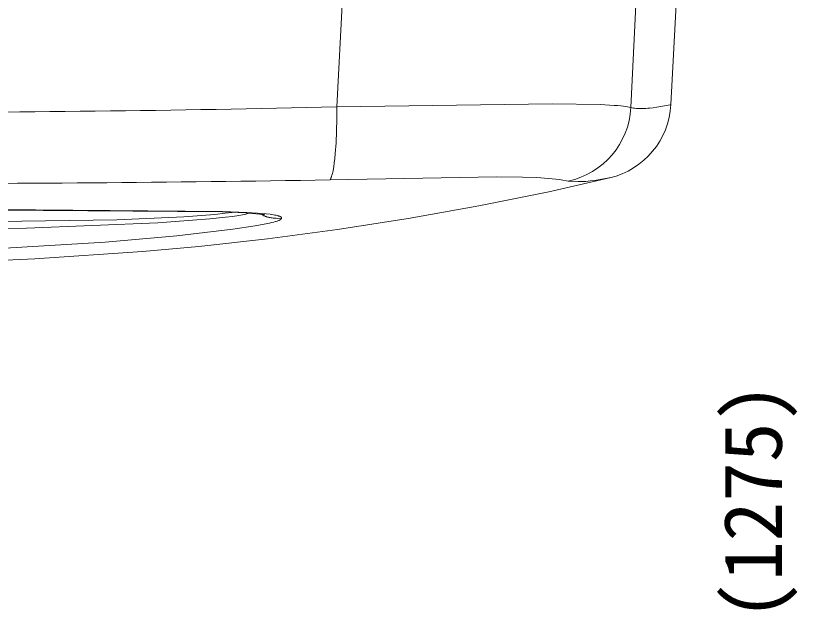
# Model space of a CAD drawing. Units: millimetres, scale not verified. Extents: x -203 to 203, y -143 to 143.
# Drawn here: x -19.89 to 9.64, y -47.59 to -25.17 of the extents above; entities that cross this region are included whole.
import ezdxf
from ezdxf.enums import TextEntityAlignment as Align

# ---------------------------------------------------------------- set-up
doc = ezdxf.new("R2010")
doc.units = ezdxf.units.MM
doc.header["$LTSCALE"] = 0.5
for name, color, linetype, lineweight in [('0-1_DIMENSION_LINES$02_DIMENSI', 7, 'Continuous', 25), ('0-3_DIMENSION_LINES$04_SUB_LIN', 4, 'Continuous', 18), ('0-4_DIMENSION_LINES$03_LINES', 7, 'Continuous', 18)]:
    doc.layers.add(name, color=color, linetype=linetype, lineweight=lineweight)
doc.styles.add('ＭＳ ゴシック', font='')
doc.styles.get('ＭＳ ゴシック').set_extended_font_data('MS Gothic')

# ---------------------------------------------------------------- blocks, each defined once
blk = doc.blocks.new('D16')
at = {"layer": '0-1_DIMENSION_LINES$02_DIMENSI', "style": 'ＭＳ ゴシック'}
blk.add_text('(1275)', height=4.399, rotation=90, dxfattribs=at).set_placement((3739.429, 1983.971), align=Align.BOTTOM_LEFT)

msp = doc.modelspace()

# ---------------------------------------------------------------- linework, layer by layer
at = {"layer": '0-3_DIMENSION_LINES$04_SUB_LIN'}
for p, q in [((4.0017, -14.9963), (3.3558, -28.6386)), ((-7.7567, -28.6142), (-7.5047, -23.7687)), ((-7.7567, -28.6142), (0.3883, -28.4996)), ((-7.7542, -29.0689), (-7.7567, -28.6142)), ((0.3883, -28.4996), (2.1907, -28.5285)), ((2.1907, -28.5285), (2.7203, -28.5551)), ((2.7203, -28.5551), (2.8506, -28.5653)), ((2.8506, -28.5653), (2.9682, -28.5765)), ((2.9682, -28.5765), (3.072, -28.5888)), ((3.072, -28.5888), (3.1537, -28.6005)), ((3.1537, -28.6005), (3.2304, -28.6136)), ((3.2304, -28.6136), (3.3558, -28.6386)), ((3.3558, -28.6386), (3.4056, -28.6476)), ((4.1954, -28.6447), (4.331, -28.625)), ((4.331, -28.625), (4.8313, -28.5347)), ((4.8313, -28.5347), (4.8436, -28.5321)), ((4.8436, -28.5321), (4.8487, -28.5309)), ((4.8487, -28.5309), (4.8531, -28.5297)), ((4.8531, -28.5297), (4.8551, -28.5291)), ((4.8551, -28.5291), (4.8569, -28.5285)), ((4.8569, -28.5285), (4.8586, -28.5279)), ((4.8586, -28.5279), (4.8601, -28.5273)), ((4.8601, -28.5273), (4.8608, -28.527)), ((4.8608, -28.527), (4.8616, -28.5266)), ((4.8616, -28.5266), (4.8622, -28.5263)), ((4.8622, -28.5263), (4.8625, -28.5261)), ((4.8625, -28.5261), (4.8628, -28.526)), ((4.8628, -28.526), (4.8631, -28.5258)), ((4.8631, -28.5258), (4.8634, -28.5257)), ((4.8634, -28.5257), (4.8637, -28.5255)), ((4.8637, -28.5255), (4.8639, -28.5254)), ((4.8639, -28.5254), (4.8641, -28.5252)), ((4.8641, -28.5252), (4.8642, -28.5251)), ((4.8642, -28.5251), (4.8643, -28.525)), ((4.8643, -28.525), (4.8644, -28.525)), ((4.8644, -28.525), (4.8645, -28.5249)), ((4.8645, -28.5249), (4.8646, -28.5248)), ((4.8646, -28.5248), (4.8647, -28.5247)), ((4.8647, -28.5247), (4.8648, -28.5247)), ((4.8648, -28.5246), (4.8649, -28.5245)), ((4.8648, -28.5247), (4.8648, -28.5246)), ((4.8649, -28.5245), (4.865, -28.5244)), ((4.8649, -28.5245), (4.8649, -28.5245)), ((4.865, -28.5244), (4.8651, -28.5243)), ((4.8651, -28.5243), (4.8652, -28.5242)), ((4.8651, -28.5243), (4.8651, -28.5243)), ((4.8652, -28.5241), (4.8653, -28.524)), ((4.8652, -28.5241), (4.8652, -28.5241)), ((4.8652, -28.5242), (4.8652, -28.5241)), ((4.8653, -28.5239), (4.8654, -28.5239)), ((4.8653, -28.524), (4.8653, -28.5239)), ((4.8654, -28.5237), (4.8655, -28.5237)), ((4.8654, -28.5238), (4.8654, -28.5237)), ((4.8654, -28.5239), (4.8654, -28.5238)), ((4.8655, -28.5236), (4.8656, -28.5234)), ((4.8655, -28.5236), (4.8655, -28.5236)), ((4.8655, -28.5237), (4.8655, -28.5236)), ((4.8656, -28.5233), (4.8657, -28.5232)), ((4.8656, -28.5234), (4.8656, -28.5233)), ((4.8657, -28.5229), (4.8658, -28.5226)), ((4.8657, -28.5232), (4.8657, -28.5229)), ((3.4056, -28.6476), (3.455, -28.6556)), ((3.455, -28.6556), (3.4819, -28.6593)), ((3.4819, -28.6593), (3.5085, -28.6624)), ((3.5085, -28.6624), (3.561, -28.6675)), ((3.561, -28.6675), (3.6174, -28.6715)), ((3.6174, -28.6715), (3.6727, -28.6742)), ((3.6727, -28.6742), (3.7315, -28.6757)), ((3.7315, -28.6757), (3.7888, -28.6758)), ((3.7888, -28.6758), (3.8509, -28.6746)), ((3.8509, -28.6746), (3.9135, -28.672)), ((3.9135, -28.672), (3.9872, -28.6671)), ((3.9872, -28.6671), (4.0701, -28.6594)), ((4.0701, -28.6594), (4.1954, -28.6447)), ((-7.7619, -29.5263), (-7.7542, -29.0689)), ((-7.7806, -29.9679), (-7.7619, -29.5263)), ((-7.8101, -30.3744), (-7.7806, -29.9679)), ((-7.8286, -30.5587), (-7.8101, -30.3744)), ((-7.8494, -30.7284), (-7.8286, -30.5587)), ((-7.8968, -31.0168), (-7.8721, -30.8804)), ((-7.8721, -30.8804), (-7.8494, -30.7284)), ((-1.7128, -31.2488), (-8.0064, -31.3731)), ((-7.9778, -31.3078), (-7.9707, -31.2903)), ((-7.9707, -31.2903), (-7.9637, -31.2719)), ((-7.9637, -31.2719), (-7.9568, -31.2526)), ((-7.9568, -31.2526), (-7.95, -31.2321)), ((-7.95, -31.2321), (-7.943, -31.2095)), ((-7.943, -31.2095), (-7.9361, -31.1855)), ((-7.9361, -31.1855), (-7.9226, -31.1338)), ((-7.9226, -31.1338), (-7.9095, -31.0774)), ((-7.9095, -31.0774), (-7.8968, -31.0168)), ((-0.7361, -31.2622), (-1.7128, -31.2488)), ((-0.202, -31.2841), (-0.7361, -31.2622)), ((0.2353, -31.3137), (-0.202, -31.2841)), ((2.5285, -31.296), (1.9803, -31.3895)), ((2.5354, -31.2946), (2.5285, -31.296)), ((2.5382, -31.2941), (2.5354, -31.2946)), ((2.5405, -31.2935), (2.5382, -31.2941)), ((2.5418, -31.2932), (2.5405, -31.2935)), ((2.5424, -31.293), (2.5418, -31.2932)), ((2.5429, -31.2928), (2.5424, -31.293)), ((2.5434, -31.2927), (2.5429, -31.2928)), ((2.5438, -31.2925), (2.5434, -31.2927)), ((2.5442, -31.2924), (2.5438, -31.2925)), ((2.5446, -31.2922), (2.5442, -31.2924)), ((2.5449, -31.2921), (2.5446, -31.2922)), ((2.5452, -31.2919), (2.5449, -31.2921)), ((2.5455, -31.2918), (2.5452, -31.2919)), ((2.5457, -31.2916), (2.5455, -31.2918)), ((2.546, -31.2915), (2.5457, -31.2916)), ((2.5467, -31.2911), (2.546, -31.2915)), ((-8.0064, -31.3731), (-7.9778, -31.3078)), ((0.519, -31.3422), (0.2353, -31.3137)), ((0.6435, -31.3582), (0.519, -31.3422)), ((0.7139, -31.3686), (0.6435, -31.3582)), ((0.9886, -31.4158), (0.7139, -31.3686)), ((1.3496, -31.4345), (0.9886, -31.4158)), ((1.4586, -31.4362), (1.3496, -31.4345)), ((1.5093, -31.4357), (1.4586, -31.4362)), ((1.5579, -31.4344), (1.5093, -31.4357)), ((1.6046, -31.4322), (1.5579, -31.4344)), ((1.6498, -31.4293), (1.6046, -31.4322)), ((1.7365, -31.4216), (1.6498, -31.4293)), ((1.82, -31.412), (1.7365, -31.4216)), ((1.9803, -31.3895), (1.82, -31.412)), ((-26, -32.4482), (-12.0678, -32.5632)), ((-12.0678, -32.5632), (-11.1557, -32.6011)), ((-11.6932, -32.7476), (-11.9566, -32.7807)), ((-11.4579, -32.7132), (-11.6932, -32.7476)), ((-11.317, -32.6894), (-11.4579, -32.7132)), ((-11.2534, -32.6773), (-11.317, -32.6894)), ((-11.1958, -32.665), (-11.2534, -32.6773)), ((-11.1585, -32.656), (-11.1958, -32.665)), ((-11.0593, -32.629), (-11.1585, -32.656)), ((-11.1557, -32.6011), (-10.7512, -32.6261)), ((-10.7512, -32.6261), (-10.4213, -32.6544)), ((-10.5441, -32.705), (-10.6211, -32.6661)), ((-10.5051, -32.7234), (-10.5441, -32.705)), ((-10.4854, -32.732), (-10.5051, -32.7234)), ((-10.4655, -32.7403), (-10.4854, -32.732)), ((-10.4471, -32.7475), (-10.4655, -32.7403)), ((-10.4286, -32.7543), (-10.4471, -32.7475)), ((-10.41, -32.7608), (-10.4286, -32.7543)), ((-10.4213, -32.6544), (-10.2754, -32.6709)), ((-10.3912, -32.7668), (-10.41, -32.7608)), ((-10.3723, -32.7726), (-10.3912, -32.7668)), ((-10.3533, -32.778), (-10.3723, -32.7726)), ((-10.2754, -32.6709), (-10.1486, -32.6888)), ((-10.1486, -32.6888), (-10.0945, -32.6979)), ((-10.0945, -32.6979), (-10.0454, -32.7074)), ((-10.0454, -32.7074), (-10.0015, -32.7172)), ((-10.0015, -32.7172), (-9.9815, -32.7223)), ((-9.9815, -32.7223), (-9.9629, -32.7274)), ((-9.9629, -32.7274), (-9.951, -32.7309)), ((-9.951, -32.7309), (-9.9397, -32.7345)), ((-9.9397, -32.7345), (-9.929, -32.7381)), ((-9.929, -32.7381), (-9.919, -32.7418)), ((-9.919, -32.7418), (-9.9096, -32.7455)), ((-9.9096, -32.7455), (-9.9008, -32.7492)), ((-9.9008, -32.7492), (-9.8927, -32.753)), ((-9.8927, -32.753), (-9.8889, -32.7549)), ((-9.8889, -32.7549), (-9.8852, -32.7568)), ((-9.8852, -32.7568), (-9.8817, -32.7587)), ((-9.8817, -32.7587), (-9.8784, -32.7606)), ((-9.8784, -32.7606), (-9.8752, -32.7625)), ((-9.8752, -32.7625), (-9.8722, -32.7645)), ((-9.8722, -32.7645), (-9.8693, -32.7664)), ((-9.8693, -32.7664), (-9.8666, -32.7684)), ((-9.8666, -32.7684), (-9.8641, -32.7703)), ((-9.8641, -32.7703), (-9.8617, -32.7723)), ((-9.8617, -32.7723), (-9.8605, -32.7733)), ((-9.8605, -32.7733), (-9.8594, -32.7743)), ((-9.8594, -32.7743), (-9.8584, -32.7753)), ((-14.5179, -32.9888), (-19.4698, -33.1979)), ((-12.5561, -32.8432), (-14.5179, -32.9888)), ((-11.9566, -32.7807), (-12.5561, -32.8432)), ((-10.5023, -33.0443), (-10.8428, -33.1047)), ((-10.3016, -33.0034), (-10.5023, -33.0443)), ((-10.3342, -32.783), (-10.3533, -32.778)), ((-10.3149, -32.7877), (-10.3342, -32.783)), ((-10.2763, -32.7961), (-10.3149, -32.7877)), ((-10.2154, -32.9837), (-10.3016, -33.0034)), ((-10.2373, -32.8032), (-10.2763, -32.7961)), ((-10.1982, -32.809), (-10.2373, -32.8032)), ((-10.1375, -32.9643), (-10.2154, -32.9837)), ((-10.1589, -32.8137), (-10.1982, -32.809)), ((-10.1196, -32.8172), (-10.1589, -32.8137)), ((-10.0694, -32.9455), (-10.1375, -32.9643)), ((-10.0802, -32.8197), (-10.1196, -32.8172)), ((-10.0409, -32.8214), (-10.0802, -32.8197)), ((-10.0387, -32.9362), (-10.0694, -32.9455)), ((-10.0015, -32.8223), (-10.0409, -32.8214)), ((-10.0103, -32.927), (-10.0387, -32.9362)), ((-9.9835, -32.9177), (-10.0103, -32.927)), ((-9.8438, -32.8216), (-10.0015, -32.8223)), ((-9.9592, -32.9085), (-9.9835, -32.9177)), ((-9.9479, -32.9039), (-9.9592, -32.9085)), ((-9.9373, -32.8994), (-9.9479, -32.9039)), ((-9.9273, -32.8949), (-9.9373, -32.8994)), ((-9.9179, -32.8904), (-9.9273, -32.8949)), ((-9.9091, -32.886), (-9.9179, -32.8904)), ((-9.901, -32.8815), (-9.9091, -32.886)), ((-9.8934, -32.8772), (-9.901, -32.8815)), ((-9.8899, -32.875), (-9.8934, -32.8772)), ((-9.8865, -32.8728), (-9.8899, -32.875)), ((-9.8832, -32.8706), (-9.8865, -32.8728)), ((-9.8801, -32.8684), (-9.8832, -32.8706)), ((-9.8772, -32.8663), (-9.8801, -32.8684)), ((-9.8744, -32.8641), (-9.8772, -32.8663)), ((-9.8718, -32.862), (-9.8744, -32.8641)), ((-9.8693, -32.8598), (-9.8718, -32.862)), ((-9.867, -32.8577), (-9.8693, -32.8598)), ((-9.8648, -32.8556), (-9.867, -32.8577)), ((-9.8637, -32.8545), (-9.8648, -32.8556)), ((-9.8627, -32.8534), (-9.8637, -32.8545)), ((-9.8617, -32.8523), (-9.8627, -32.8534)), ((-9.8608, -32.8513), (-9.8617, -32.8523)), ((-9.8599, -32.8502), (-9.8608, -32.8513)), ((-9.859, -32.8491), (-9.8599, -32.8502)), ((-9.8574, -32.847), (-9.859, -32.8491)), ((-9.8584, -32.7753), (-9.8573, -32.7762)), ((-9.8558, -32.8449), (-9.8574, -32.847)), ((-9.8573, -32.7762), (-9.8563, -32.7772)), ((-9.8563, -32.7772), (-9.8554, -32.7782)), ((-9.8544, -32.8427), (-9.8558, -32.8449)), ((-9.8554, -32.7782), (-9.8545, -32.7792)), ((-9.8545, -32.7792), (-9.8536, -32.7802)), ((-9.8531, -32.8406), (-9.8544, -32.8427)), ((-9.8536, -32.7802), (-9.8528, -32.7812)), ((-9.8518, -32.8385), (-9.8531, -32.8406)), ((-9.8528, -32.7812), (-9.852, -32.7822)), ((-9.852, -32.7822), (-9.8512, -32.7832)), ((-9.8507, -32.8364), (-9.8518, -32.8385)), ((-9.8512, -32.7832), (-9.8505, -32.7842)), ((-9.8496, -32.8343), (-9.8507, -32.8364)), ((-9.8505, -32.7842), (-9.8499, -32.7852)), ((-9.8499, -32.7852), (-9.8492, -32.7863)), ((-9.8485, -32.8321), (-9.8496, -32.8343)), ((-9.8492, -32.7863), (-9.8486, -32.7873)), ((-9.8486, -32.7873), (-9.8481, -32.7883)), ((-9.8475, -32.83), (-9.8485, -32.8321)), ((-9.8481, -32.7883), (-9.8475, -32.7893)), ((-9.8475, -32.7893), (-9.847, -32.7903)), ((-9.8438, -32.8216), (-9.8475, -32.83)), ((-9.847, -32.7903), (-9.8466, -32.7914)), ((-9.8466, -32.7914), (-9.8462, -32.7924)), ((-9.8462, -32.7924), (-9.8458, -32.7934)), ((-9.8458, -32.7934), (-9.8454, -32.7945)), ((-9.8454, -32.7945), (-9.8451, -32.7955)), ((-9.8451, -32.7955), (-9.8448, -32.7965)), ((-9.8448, -32.7965), (-9.8445, -32.7976)), ((-9.8445, -32.7976), (-9.8443, -32.7986)), ((-9.8443, -32.7986), (-9.8441, -32.7996)), ((-9.8441, -32.7996), (-9.8439, -32.8007)), ((-9.8439, -32.8007), (-9.8438, -32.8017)), ((-9.8438, -32.8017), (-9.8436, -32.8028)), ((-9.8435, -32.8174), (-9.8438, -32.8216)), ((-9.8436, -32.8028), (-9.8435, -32.8038)), ((-9.8435, -32.8038), (-9.8434, -32.8048)), ((-9.8433, -32.8132), (-9.8435, -32.8174)), ((-9.8434, -32.8048), (-9.8434, -32.8059)), ((-9.8434, -32.8059), (-9.8433, -32.8069)), ((-9.8433, -32.8069), (-9.8433, -32.809)), ((-9.8433, -32.809), (-9.8433, -32.8111)), ((-9.8433, -32.8111), (-9.8433, -32.8132)), ((-19.4698, -33.1979), (-26, -33.2873)), ((-11.6825, -33.2292), (-13.8006, -33.477)), ((-10.8428, -33.1047), (-11.6825, -33.2292)), ((-13.8006, -33.477), (-16.5026, -33.719)), ((-16.5026, -33.719), (-20.5109, -33.9621))]:
    msp.add_line(p, q, dxfattribs=at)
for centre, radius, start, end in [((-25.9869, 753.2159), 782.0427, 268.66233, 271.33574), ((0.3565, -28.4795), 3.0036, 282.1496, 356.96304), ((-25.9852, 1096.0749), 1127.5913, 269.08489, 270.91359)]:
    msp.add_arc(centre, radius, start, end, dxfattribs=at)
at = {"layer": '0-4_DIMENSION_LINES$03_LINES'}
for p, q in [((4.866, -28.5227), (5.7545, -11.5687)), ((0.2519, -31.8168), (2.5494, -31.2887)), ((-2.3862, -32.3532), (0.2519, -31.8168)), ((-26, -32.4776), (-12.0755, -32.5816)), ((-5.0564, -32.8298), (-2.3862, -32.3532)), ((-16.0655, -32.8766), (-13.5265, -32.7606)), ((-13.5265, -32.7606), (-12.3569, -32.6731)), ((-12.3569, -32.6731), (-11.9674, -32.6321)), ((-12.0755, -32.5816), (-11.1901, -32.6205)), ((-11.9674, -32.6321), (-11.7028, -32.5956)), ((-11.1901, -32.6205), (-10.8071, -32.6476)), ((-10.8071, -32.6476), (-10.6701, -32.6605)), ((-10.6701, -32.6605), (-10.5695, -32.6721)), ((-10.5695, -32.6721), (-10.504, -32.6811)), ((-10.504, -32.6811), (-10.4706, -32.6867)), ((-10.4706, -32.6867), (-10.4669, -32.6874)), ((-10.4669, -32.6874), (-10.4666, -32.6875)), ((-26, -33.0238), (-16.0655, -32.8766)), ((-7.7285, -33.2439), (-5.0564, -32.8298)), ((-10.3749, -33.5947), (-7.7285, -33.2439)), ((-12.9719, -33.8834), (-10.3749, -33.5947)), ((-15.0983, -34.0797), (-12.9719, -33.8834)), ((-19.1541, -34.3563), (-15.0983, -34.0797)), ((-22.6112, -34.4918), (-19.1541, -34.3563))]:
    msp.add_line(p, q, dxfattribs=at)
msp.add_arc((1.8614, -28.363), 3.0089, 283.34079, 356.94458, dxfattribs=at)

# ---------------------------------------------------------------- block references
at = {"layer": '0-1_DIMENSION_LINES$02_DIMENSI', "xscale": 0.5, "yscale": 0.5}
msp.add_blockref('D16', (-1860, -1040), dxfattribs=at)

doc.saveas('drawing.dxf')
